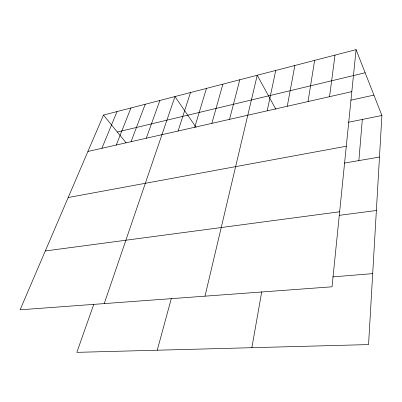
<?xml version="1.0" encoding="UTF-8"?>
<svg xmlns="http://www.w3.org/2000/svg" width="402" height="402" viewBox="0 0 402 402"><rect width="100%" height="100%" fill="white"/><g stroke="black" fill="none" stroke-linecap="round" stroke-linejoin="round"><path stroke-width="0.6" d="M356.082 49.647L332.037 286.802L20.1 309.806L103.5 115.072L356.082 49.647L381.9 115.474L368.559 344.589L76.842 352.353L93.782 304.299M358.865 160.599L362.313 119.449M329.555 96.676L335.002 55.109M308.053 101.55L314.605 60.39M251.863 347.695L261.747 291.701M287.279 106.259L294.867 65.506M267.204 110.811L275.752 70.456M204.995 296.168L257.235 75.249L275.898 109.324M229.537 119.354L239.803 79.767M157.252 350.212L171.363 298.314M211.859 123.359L222.884 84.149M194.714 127.248L206.452 88.405M178.086 131.017L190.488 92.54M104.224 303.6L174.97 96.56L196.121 127.384M146.278 138.233L159.885 100.465M131.057 141.68L145.212 104.269M116.273 145.032L130.931 107.967M101.897 148.293L117.037 111.565M117.309 132.037L365.152 72.777M87.917 151.464L351.825 91.626M350.815 100.198L373.915 95.113M348.212 122.314L381.9 115.474M68.189 197.523L346.288 146.233M344.343 163.086L379.478 157.066M45.3 250.959L339.645 211.774M339.303 215.331L376.367 210.497M332.725 276.893L372.694 273.626M103.5 115.072L126.107 142.851"/></g></svg>
